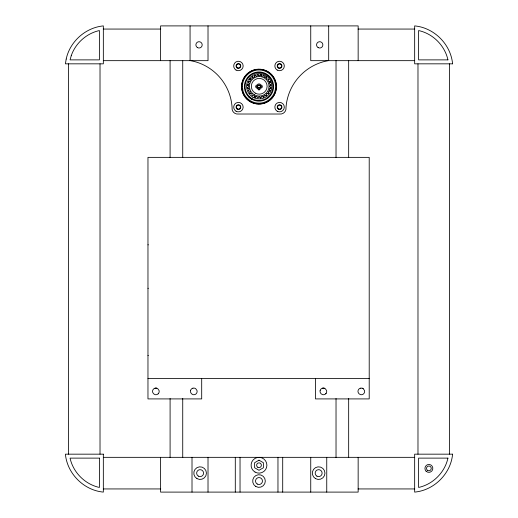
<?xml version="1.0" encoding="UTF-8"?>
<svg xmlns="http://www.w3.org/2000/svg" width="518" height="518" viewBox="0 0 518 518"><rect width="100%" height="100%" fill="white"/><g stroke="black" fill="none" stroke-linecap="round" stroke-linejoin="round"><path stroke-width="0.78" d="M254.396 96.918L254.299 96.691A1.58 1.58 0 0 0 254.416 96.193A0.874 0.874 0 0 0 253.056 95.403A1.58 1.58 0 0 0 252.68 95.752L252.519 95.843A11.674 11.674 0 0 1 251.735 95.241L251.852 94.956A1.58 1.58 0 0 0 252.02 94.613A0.874 0.874 0 0 0 250.906 93.499A1.58 1.58 0 0 0 250.459 93.739L249.734 92.864M264.102 76.016L264.148 75.893A1.58 1.58 0 0 0 264.031 76.386A0.874 0.874 0 0 0 265.397 77.176A1.58 1.58 0 0 0 265.766 76.826L266.602 77.629A1.58 1.58 0 0 0 266.433 77.972A0.874 0.874 0 0 0 267.547 79.086A1.58 1.58 0 0 0 267.994 78.846L268.777 79.584M255.406 97.008L255.355 97.125A1.58 1.58 0 0 1 255.62 96.691A0.874 0.874 0 0 1 257.148 97.099A1.58 1.58 0 0 1 257.174 97.481L257.213 97.785A11.674 11.674 0 0 0 258.197 97.915L258.288 97.76A1.58 1.58 0 0 1 258.437 97.267A0.874 0.874 0 0 1 260.017 97.267A1.58 1.58 0 0 1 260.159 97.76L261.292 97.611A1.58 1.58 0 0 1 261.305 97.099A0.874 0.874 0 0 1 262.827 96.691A1.58 1.58 0 0 1 263.04 97.008L264.148 96.691A1.58 1.58 0 0 1 264.031 96.193A0.874 0.874 0 0 1 265.397 95.403A1.58 1.58 0 0 1 265.766 95.752L266.673 95.059A1.58 1.58 0 0 1 266.433 94.613A0.874 0.874 0 0 1 267.547 93.499A1.58 1.58 0 0 1 267.89 93.667L268.687 92.832A1.58 1.58 0 0 1 268.337 92.463A0.874 0.874 0 0 1 269.127 91.097A1.58 1.58 0 0 1 269.625 91.213L270.059 90.164A1.58 1.58 0 0 1 269.625 89.892A0.874 0.874 0 0 1 270.033 88.371A1.58 1.58 0 0 1 270.415 88.345L270.694 87.225A1.58 1.58 0 0 1 270.208 87.082A0.874 0.874 0 0 1 270.208 85.502A1.58 1.58 0 0 1 270.694 85.353L270.584 84.227A1.58 1.58 0 0 1 270.033 84.214A0.874 0.874 0 0 1 269.625 82.686A1.58 1.58 0 0 1 269.943 82.472L269.625 81.365A1.58 1.58 0 0 1 269.127 81.481A0.874 0.874 0 0 1 268.337 80.122A1.58 1.58 0 0 1 268.687 79.746L268.745 79.532M254.293 96.84L255.219 97.254A11.674 11.674 0 0 1 254.306 96.872L254.344 96.568M252.765 76.929L252.654 76.8A1.58 1.58 0 0 0 253.056 77.176A0.874 0.874 0 0 0 254.416 76.386A1.58 1.58 0 0 0 254.299 75.893L255.406 75.576A1.58 1.58 0 0 0 255.62 75.887A0.874 0.874 0 0 0 257.148 75.479A1.58 1.58 0 0 0 257.161 74.974L258.281 74.786A1.58 1.58 0 0 0 258.437 75.311A0.874 0.874 0 0 0 260.017 75.311A1.58 1.58 0 0 0 260.159 74.825L261.279 75.104A1.58 1.58 0 0 0 261.305 75.479A0.874 0.874 0 0 0 262.827 75.887A1.58 1.58 0 0 0 263.099 75.46L264.161 75.855M248.951 81.41L248.828 81.365A1.58 1.58 0 0 0 249.32 81.481A0.874 0.874 0 0 0 250.11 80.122A1.58 1.58 0 0 0 249.76 79.746L250.563 78.917A1.58 1.58 0 0 0 250.906 79.086A0.874 0.874 0 0 0 252.02 77.972A1.58 1.58 0 0 0 251.78 77.525L252.629 76.774M248.511 82.472L248.264 82.284A11.674 11.674 0 0 1 248.64 81.371L248.394 82.42A1.58 1.58 0 0 1 248.821 82.686A0.874 0.874 0 0 1 248.413 84.214A1.58 1.58 0 0 1 248.038 84.24L247.746 85.353A1.58 1.58 0 0 1 248.245 85.502A0.874 0.874 0 0 1 248.245 87.082A1.58 1.58 0 0 1 247.759 87.225L247.882 87.205M254.344 76.016L254.306 75.706A11.674 11.674 0 0 1 255.219 75.33L254.914 75.447L255.309 75.388M260.14 74.948L260.256 74.663A11.674 11.674 0 0 1 261.24 74.793L261.253 74.819M270.726 85.347L270.817 84.933L270.564 85.379M270.655 88.345L270.778 87.976L270.584 88.358M250.563 93.667L250.278 93.784A11.674 11.674 0 0 1 249.67 92.994L249.76 92.832A1.58 1.58 0 0 0 250.11 92.463A0.874 0.874 0 0 0 249.32 91.097A1.58 1.58 0 0 0 248.828 91.213L248.64 91.213A11.674 11.674 0 0 1 248.264 90.294L248.271 90.268M268.583 79.319L268.589 79.83M248.264 90.294L248.511 90.106A1.58 1.58 0 0 0 248.821 89.892A0.874 0.874 0 0 0 248.413 88.371A1.58 1.58 0 0 0 247.908 88.358L247.598 87.322A11.674 11.674 0 0 0 247.727 88.306L248.038 88.345M270.15 82.356L270.072 81.98L270.15 82.356A11.674 11.674 0 0 0 269.807 81.371L269.736 81.352M248.672 96.879L251.625 99.152L252.033 98.621M265.689 76.929L265.928 76.735A11.674 11.674 0 0 1 266.718 77.344L266.718 77.37M268.097 93.784L268.382 93.525L268.026 93.758M270.7 88.319L270.72 88.306A11.674 11.674 0 0 0 270.849 87.322L270.564 87.205M250.427 78.827L250.064 79.053L250.278 78.801A11.674 11.674 0 0 0 249.67 79.584L249.864 79.83M265.825 95.804L266.2 95.649L265.689 95.655M252.253 76.929L252.596 76.755M266.2 95.649L265.928 95.843M263.539 97.138L263.112 97.157L263.863 97.002M269.807 91.213L269.807 91.213A11.674 11.674 0 0 0 270.189 90.294L269.943 90.106M268.149 93.784L268.175 93.784A11.674 11.674 0 0 0 268.777 92.994L268.589 92.754M257.867 74.696L258.314 74.948M260.159 97.76L260.586 97.883L260.14 97.63M103.341 29.06L160.748 29.06M358.055 29.06L414.659 29.06M103.341 60.664L208.016 60.664L208.016 25.9M414.659 60.664L310.742 60.664L310.742 25.9M147.967 244.833L148.336 244.833M147.967 288.286L148.336 288.286M147.967 355.452L148.336 355.452M147.967 378.606L369.211 378.606M103.341 457.336L414.659 457.336M103.341 488.94L160.748 488.94M358.055 488.94L414.659 488.94M260.224 97.896L260.586 97.883M247.727 84.279A11.674 11.674 0 0 0 247.598 85.263L247.882 85.379M261.279 74.857L260.91 74.741L261.292 74.935M251.625 99.152L251.696 99.197A14.601 14.601 0 0 0 273.601 86.551A14.601 14.601 0 0 0 251.696 73.906A14.601 14.601 0 0 0 251.696 99.197M363.215 388.688L364.517 390.546A3.348 3.348 0 0 1 363.655 393.764A3.302 3.302 0 0 1 362.166 394.612A3.296 3.296 0 0 1 360.45 394.612L358.961 393.751L358.106 392.262A3.296 3.296 0 0 1 358.106 390.546A3.348 3.348 0 0 1 360.418 388.17M270.817 84.933L270.83 85.289M449.592 63.831L449.592 454.169M417.981 63.831L417.981 454.169M358.152 60.664L358.152 25.9L160.612 25.9L160.612 60.664M358.152 457.336L358.152 492.1L160.612 492.1L160.612 457.336M348.666 60.619L348.666 157.621M348.666 398.504L348.666 457.511M336.027 60.619L336.027 157.621M336.027 398.504L336.027 457.511M328.69 25.9L328.69 60.664M326.748 457.336L326.748 492.1M315.481 378.794L315.481 398.912L369.211 398.912L369.211 157.362L147.967 157.362L147.967 398.912L201.696 398.912L201.696 378.794M310.742 457.336L310.742 492.1M282.705 457.336L282.705 492.1M277.965 457.336L277.965 492.1M240.035 457.336L240.035 492.1M235.295 457.336L235.295 492.1M208.016 457.336L208.016 492.1M192.01 457.336L192.01 492.1M190.067 25.9L190.067 60.664M182.731 60.619L182.731 157.621M182.731 398.504L182.731 457.511M170.092 60.619L170.092 157.621M170.092 398.504L170.092 457.511M100.019 63.831L100.019 454.169M68.408 63.831L68.408 454.169M192.936 388.196A3.341 3.341 0 0 1 194.658 388.202A3.302 3.302 0 0 1 195.7 388.688L197.002 390.546A3.348 3.348 0 0 1 196.141 393.764A3.302 3.302 0 0 1 194.651 394.612A3.296 3.296 0 0 1 192.936 394.612L191.446 393.751L190.592 392.262A3.296 3.296 0 0 1 190.592 390.546M190.533 390.54A3.348 3.348 0 0 1 192.903 388.17M155.581 388.099A3.315 3.315 0 0 0 152.661 390.546A3.296 3.296 0 0 0 152.661 392.262L153.522 393.751L155.011 394.612A3.296 3.296 0 0 0 156.727 394.612A3.302 3.302 0 0 0 158.586 393.311M156.145 388.099A3.315 3.315 0 0 1 157.77 388.688L159.071 390.546A3.348 3.348 0 0 1 158.21 393.764M155.031 388.222A3.302 3.302 0 0 1 156.727 388.222M360.47 388.222A3.302 3.302 0 0 1 362.166 388.222M362.147 388.17A3.348 3.348 0 0 1 363.202 388.662M325.725 393.764A3.348 3.348 0 0 0 326.586 390.546L325.285 388.688A3.348 3.348 0 0 0 323.64 388.073M320.118 390.54A3.348 3.348 0 0 1 323.064 388.073M326.1 393.311A3.302 3.302 0 0 1 324.242 394.612A3.296 3.296 0 0 1 322.526 394.612L321.037 393.751L320.176 392.262A3.296 3.296 0 0 1 320.176 390.546M322.546 388.222A3.302 3.302 0 0 1 324.242 388.222M328.121 60.664A51.424 51.424 0 0 0 285.975 107.912L285.968 109.279A5.704 5.704 0 0 1 279.545 114.018L238.455 114.018A5.633 5.633 0 0 1 232.096 109.279L232.109 107.945A50.796 50.796 0 0 0 190.637 60.664M259.861 89.756A3.322 3.322 0 0 1 258.139 89.756M255.795 87.412A3.322 3.322 0 0 1 255.795 85.697M262.205 85.697A3.322 3.322 0 0 1 262.205 87.412M242.405 86.551L242.974 90.844A16.595 16.595 0 0 0 269.664 99.262A16.595 16.595 0 0 0 266.012 71.516A16.595 16.595 0 0 0 242.405 86.551M66.194 59.058L65.41 63.831L103.341 63.831L103.341 25.9C85.535 27.603 69.891 41.563 66.194 59.058M452.59 454.169C450.802 473.666 434.149 490.313 414.659 492.1L414.659 454.169L452.59 454.169M71.244 55.704L70.059 59.881L99.385 59.881L99.385 30.556C86.493 33.392 75.505 43.214 71.244 55.704M447.94 458.119C444.826 472.468 432.964 484.336 418.615 487.451L418.615 458.119L447.94 458.119M247.792 84.24L247.675 84.602L247.869 84.227M266.718 77.415L266.459 77.13L266.692 77.493M259 460.178L254.623 462.703L254.623 467.76L259 470.292L263.377 467.76L263.377 462.703L259 460.178M447.94 59.881L418.615 59.881L418.615 30.556C432.957 33.664 444.826 45.532 447.94 59.881M452.59 63.831L414.665 63.831L414.665 25.9C434.155 27.694 450.802 44.341 452.59 63.831M103.335 454.169L65.41 454.169C67.198 473.659 83.845 490.313 103.335 492.1L103.335 454.169M99.391 458.119L70.059 458.119C73.174 472.468 85.043 484.336 99.391 487.451L99.391 458.119M255.05 472.079A7.899 7.899 0 0 0 266.899 465.235A7.899 7.899 0 0 0 255.05 458.391A7.899 7.899 0 0 0 255.05 472.079M257.815 467.288A2.37 2.37 0 0 0 261.37 465.235A2.37 2.37 0 0 0 257.815 463.183A2.37 2.37 0 0 0 257.815 467.288M316.906 476.146A3.477 3.477 0 0 0 322.118 473.135A3.477 3.477 0 0 0 316.906 470.124A3.477 3.477 0 0 0 316.906 476.146M255.84 486.512A6.32 6.32 0 0 0 265.32 481.041A6.32 6.32 0 0 0 255.84 475.563A6.32 6.32 0 0 0 255.84 486.512M257.258 484.052A3.477 3.477 0 0 0 262.477 481.041A3.477 3.477 0 0 0 257.258 478.03A3.477 3.477 0 0 0 257.258 484.052M196.957 478.613A6.32 6.32 0 0 0 206.436 473.135A6.32 6.32 0 0 0 196.957 467.663A6.32 6.32 0 0 0 196.957 478.613M198.381 476.146A3.477 3.477 0 0 0 203.593 473.135A3.477 3.477 0 0 0 198.381 470.124A3.477 3.477 0 0 0 198.381 476.146M315.481 478.613A6.32 6.32 0 0 0 324.961 473.135A6.32 6.32 0 0 0 315.481 467.663A6.32 6.32 0 0 0 315.481 478.613M254.325 94.775A9.797 9.797 0 0 0 269.023 86.292A9.797 9.797 0 0 0 254.325 77.804A9.797 9.797 0 0 0 254.325 94.775M252.907 97.242A12.646 12.646 0 0 0 271.866 86.292A12.646 12.646 0 0 0 252.907 75.343A12.646 12.646 0 0 0 252.907 97.242M255.277 93.136A7.899 7.899 0 0 0 267.126 86.292A7.899 7.899 0 0 0 255.277 79.448A7.899 7.899 0 0 0 255.277 93.136M427.7 470.448A2.37 2.37 0 0 0 431.254 468.395A2.37 2.37 0 0 0 427.7 466.342A2.37 2.37 0 0 0 427.7 470.448M250.311 101.768A17.385 17.385 0 0 0 276.385 86.713A17.385 17.385 0 0 0 250.311 71.659A17.385 17.385 0 0 0 250.311 101.768M236.053 70.085A4.74 4.74 0 0 0 243.162 65.974A4.74 4.74 0 0 0 236.053 61.869A4.74 4.74 0 0 0 236.053 70.085M277.208 70.085A4.74 4.74 0 0 0 284.317 65.974A4.74 4.74 0 0 0 277.208 61.869A4.74 4.74 0 0 0 277.208 70.085M237.238 68.033A2.37 2.37 0 0 0 240.792 65.974A2.37 2.37 0 0 0 237.238 63.921A2.37 2.37 0 0 0 237.238 68.033M278.393 68.033A2.37 2.37 0 0 0 281.947 65.974A2.37 2.37 0 0 0 278.393 63.921A2.37 2.37 0 0 0 278.393 68.033M278.393 109.181A2.37 2.37 0 0 0 281.947 107.129A2.37 2.37 0 0 0 278.393 105.076A2.37 2.37 0 0 0 278.393 109.181M237.238 109.181A2.37 2.37 0 0 0 240.792 107.129A2.37 2.37 0 0 0 237.238 105.076A2.37 2.37 0 0 0 237.238 109.181M277.208 111.234A4.74 4.74 0 0 0 284.317 107.129A4.74 4.74 0 0 0 277.208 103.024A4.74 4.74 0 0 0 277.208 111.234M236.053 111.234A4.74 4.74 0 0 0 243.162 107.129A4.74 4.74 0 0 0 236.053 103.024A4.74 4.74 0 0 0 236.053 111.234M197.462 47.604A3.16 3.16 0 0 0 202.201 44.865A3.16 3.16 0 0 0 197.462 42.126A3.16 3.16 0 0 0 197.462 47.604M318.136 47.604A3.16 3.16 0 0 0 322.876 44.865A3.16 3.16 0 0 0 318.136 42.126A3.16 3.16 0 0 0 318.136 47.604M278.58 67.703A1.994 1.994 0 0 0 281.565 65.974A1.994 1.994 0 0 0 278.58 64.251A1.994 1.994 0 0 0 278.58 67.703M237.432 108.851A1.994 1.994 0 0 0 240.417 107.129A1.994 1.994 0 0 0 237.432 105.407A1.994 1.994 0 0 0 237.432 108.851M237.432 67.703A1.994 1.994 0 0 0 240.417 65.974A1.994 1.994 0 0 0 237.432 64.251A1.994 1.994 0 0 0 237.432 67.703M278.58 108.851A1.994 1.994 0 0 0 281.565 107.129A1.994 1.994 0 0 0 278.58 105.407A1.994 1.994 0 0 0 278.58 108.851M249.145 96.406A13.941 13.941 0 0 0 272.462 90.158A13.941 13.941 0 0 0 255.393 73.09A13.941 13.941 0 0 0 249.145 96.406M257.122 88.429A2.655 2.655 0 0 0 261.564 87.238A2.655 2.655 0 0 0 258.314 83.987A2.655 2.655 0 0 0 257.122 88.429M257.873 87.678A1.593 1.593 0 0 0 260.541 86.966A1.593 1.593 0 0 0 258.586 85.017A1.593 1.593 0 0 0 257.873 87.678M250.304 101.612A17.392 17.392 0 0 0 276.392 86.551A17.392 17.392 0 0 0 250.304 71.49A17.392 17.392 0 0 0 250.304 101.612M258.061 87.49A1.327 1.327 0 0 0 260.282 86.894A1.327 1.327 0 0 0 258.657 85.269A1.327 1.327 0 0 0 258.061 87.49M426.087 471.186A3.95 3.95 0 0 0 432.698 469.418A3.95 3.95 0 0 0 427.862 464.581A3.95 3.95 0 0 0 426.087 471.186"/></g></svg>
